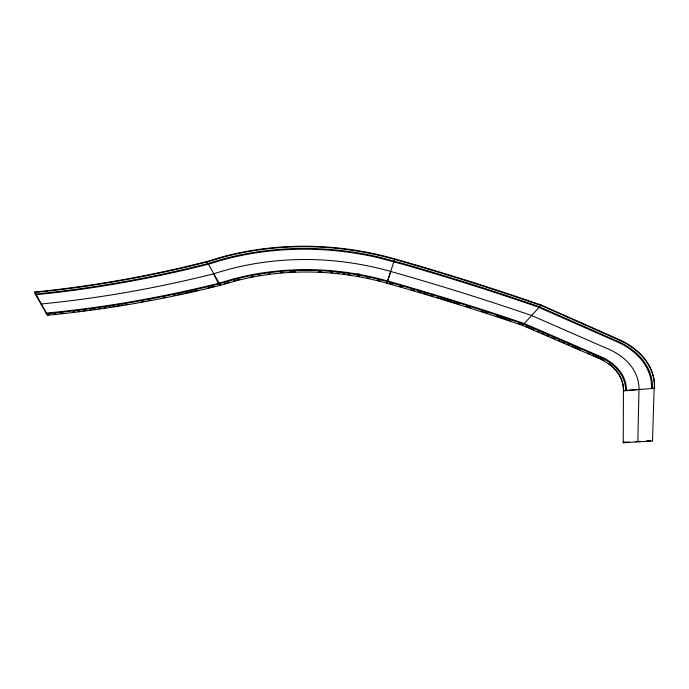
<?xml version="1.0" encoding="UTF-8"?>
<svg xmlns="http://www.w3.org/2000/svg" width="689" height="689" viewBox="0 0 689 689"><rect width="100%" height="100%" fill="white"/><g stroke="black" fill="none" stroke-linecap="round" stroke-linejoin="round"><path stroke-width="1.03" d="M387.339 282.843L386.865 283.239A252.14 213.512 11.5 0 0 233.64 281.448L220.325 285.401L197.571 290.827A1163.712 858.399 -40.3 0 1 47.36 315.252L34.45 292.524L34.674 292.024A1171.972 857.409 -40.5 0 0 185.617 266.729L206.941 261.527L221.221 257.204A282.214 238.67 11.5 0 1 394.763 258.909L404.719 261.734A587.002 122.117 15.2 0 1 520.806 298.027L541.218 305.02L621.056 340.409A94.557 63.061 -8.1 0 1 654.343 382.86L652.5 440.96L623.235 442.743L623.424 390.034A64.103 42.761 -8.1 0 0 620.677 377.572M637.833 441.856L638.987 389.483A79.269 52.838 -8.1 0 0 605.493 347.842L531.805 315.596A577.287 116.717 15.2 0 0 400.421 274.222L390.715 271.466A267.048 225.966 11.5 0 0 213.676 273.834A1168.329 858.261 -40.4 0 1 40.978 304.013M220.394 284.901L220.325 285.401L206.941 261.527M218.43 283.024L218.387 283.36A1164.393 858.27 -40.4 0 1 46.154 313.116M46.723 313.245L46.516 313.753A1164.117 858.27 -40.4 0 0 218.714 284.023L218.757 283.687M394.763 258.909L386.865 283.239L396.33 285.926A567.314 111.609 15.2 0 1 506.82 320.118L522.538 325.415L600.308 359.029A64.077 42.718 -8.1 0 1 623.321 387.149L623.528 390.93L640.322 389.354M386.865 283.239L386.977 282.748M390.715 271.466L387.597 281.009A254.982 215.89 11.5 0 0 232.469 279.217L218.387 283.36L213.676 273.834M47.36 315.252L47.575 314.752A1162.644 857.71 -40.3 0 0 49.66 314.546M46.154 313.116L46.663 313.4M35.871 294.401L35.716 294.746A1172.144 858.132 -40.5 0 0 186.71 269.528L208.199 264.3L222.383 260.02A279.226 236.129 11.5 0 1 378.39 257.738L403.806 264.559A585.245 120.945 15.2 0 1 537.764 306.924L619.118 342.717A91.637 61.08 -8.1 0 1 651.441 383.747L651.553 388.295L652.44 388.217L652.337 383.635A92.507 61.657 -8.1 0 0 619.721 342.192L538.187 306.312A585.805 121.247 15.2 0 0 404.047 263.87L378.562 257.031A280.087 236.852 11.5 0 0 222.022 259.331L207.811 263.629L186.366 268.848A1172.42 858.124 -40.5 0 1 35.337 294.091L35.492 293.738M224.468 283.687L229.583 282.171M218.714 284.032L232.813 279.88A254.138 215.183 11.5 0 1 387.382 281.672L387.7 281.758M207.975 287.864L214.167 286.391M654.455 387.847L654.55 388.381L623.502 390.568L623.424 390.034M625.147 442.26L629.057 442.019M635.232 441.64L640.365 441.33M646.54 440.951L650.459 440.71M387.597 281.009L397.105 283.704A569.217 112.583 15.2 0 1 508.137 318.094L524.295 323.546L602.264 357.333A67.022 44.682 -8.1 0 1 626.465 390.362L626.422 390.293M387.382 281.672L396.873 284.368A568.649 112.29 15.2 0 1 507.75 318.697L523.769 324.106L601.686 357.832A66.153 44.105 -8.1 0 1 625.586 390.422L625.543 390.37M389.819 283.549L392.652 284.35M507.802 319.92L510.738 320.91M518.567 323.554L521.504 324.545M525.44 326.147L534.294 329.979M537.248 331.254L539.211 332.107M541.184 332.959L544.138 334.234M546.101 335.087L549.055 336.361M551.019 337.214L554.955 338.91M557.909 340.194L559.881 341.038M561.845 341.89L564.799 343.165M566.763 344.018L569.717 345.301M571.689 346.145L580.543 349.978M587.433 352.957L590.378 354.232M592.351 355.085L600.222 358.487A64.103 42.761 -8.1 0 1 604.098 360.519M34.674 292.024L45.775 311.85M652.414 440.435L652.5 440.96M650.433 440.555L650.519 441.081M623.442 390.413L623.528 390.93M625.199 442.622L625.121 442.097L623.166 442.217L623.235 442.743M541.218 305.02L522.538 325.415L522.486 324.872M654.55 388.381A94.531 63.009 -8.1 0 0 621.151 340.96L541.278 305.563L520.815 298.552A587.372 121.987 15.2 0 0 404.615 262.233L394.651 259.4A282.128 238.558 11.5 0 0 221.16 257.695L206.889 262.018L185.53 267.22A1173.057 858.106 -40.5 0 1 34.45 292.524M608.508 363.37A64.103 42.761 -8.1 0 1 620.298 376.78M399.413 286.279A566.952 111.747 15.2 0 1 402.385 287.141M411.299 289.733A566.952 111.747 15.2 0 1 414.261 290.603M418.214 291.766A566.952 111.747 15.2 0 1 421.168 292.644M423.141 293.23A566.952 111.747 15.2 0 1 428.05 294.694M430.014 295.288A566.952 111.747 15.2 0 1 432.959 296.167M437.041 297.407A566.952 111.747 15.2 0 1 451.441 301.816M452.466 302.135A566.952 111.747 15.2 0 1 459.623 304.357M465.738 306.278A566.952 111.747 15.2 0 1 470.811 307.88M480.913 311.109A566.952 111.747 15.2 0 1 487.933 313.374M495.925 315.984A566.952 111.747 15.2 0 1 506.82 319.593M233.683 280.957A252.243 213.642 11.5 0 1 239.781 279.389M251.115 276.883A252.243 213.642 11.5 0 1 253.199 276.478M258.435 275.531A252.243 213.642 11.5 0 1 260.537 275.178M267.935 274.076A252.243 213.642 11.5 0 1 270.062 273.8M280.285 272.68A252.243 213.642 11.5 0 1 283.282 272.422M289.294 272.009A252.243 213.642 11.5 0 1 295.323 271.716M318.602 271.759A252.243 213.642 11.5 0 1 321.642 271.905M330.789 272.525A252.243 213.642 11.5 0 1 332.813 272.706M336.878 273.102A252.243 213.642 11.5 0 1 338.902 273.326M342.958 273.8A252.243 213.642 11.5 0 1 344.982 274.067M348.023 274.48A252.243 213.642 11.5 0 1 350.038 274.782M357.1 275.927A252.243 213.642 11.5 0 1 359.115 276.28M367.142 277.856A252.243 213.642 11.5 0 1 369.14 278.287M377.107 280.13A252.243 213.642 11.5 0 1 380.078 280.879M357.324 274.446A254.207 215.269 11.5 0 1 359.357 274.808M357.427 273.757A255.051 215.976 11.5 0 1 359.469 274.119M197.648 290.336A1162.644 857.71 -40.3 0 1 184.092 293.359M182.017 293.807A1162.644 857.71 -40.3 0 1 177.857 294.694M175.781 295.133A1162.644 857.71 -40.3 0 1 173.706 295.572M165.412 297.269A1162.644 857.71 -40.3 0 1 163.336 297.682M150.943 300.085A1162.644 857.71 -40.3 0 1 148.876 300.473M143.734 301.42A1162.644 857.71 -40.3 0 1 141.676 301.791M127.301 304.28A1162.644 857.71 -40.3 0 1 125.26 304.624M123.21 304.96A1162.644 857.71 -40.3 0 1 121.169 305.296M119.119 305.623A1162.644 857.71 -40.3 0 1 117.078 305.942M115.037 306.269A1162.644 857.71 -40.3 0 1 112.996 306.579M110.963 306.898A1162.644 857.71 -40.3 0 1 108.922 307.208M105.873 307.664A1162.644 857.71 -40.3 0 1 103.841 307.957M100.792 308.405A1162.644 857.71 -40.3 0 1 98.76 308.689M95.719 309.12A1162.644 857.71 -40.3 0 1 93.695 309.395M91.671 309.671A1162.644 857.71 -40.3 0 1 89.648 309.947M86.461 310.36A1162.644 857.71 -40.3 0 1 83.283 310.773M80.105 311.178A1162.644 857.71 -40.3 0 1 77.995 311.437M74.817 311.824A1162.644 857.71 -40.3 0 1 72.707 312.074M63.25 313.151A1162.644 857.71 -40.3 0 1 60.107 313.486M55.921 313.926A1162.644 857.71 -40.3 0 1 53.837 314.141"/></g></svg>
